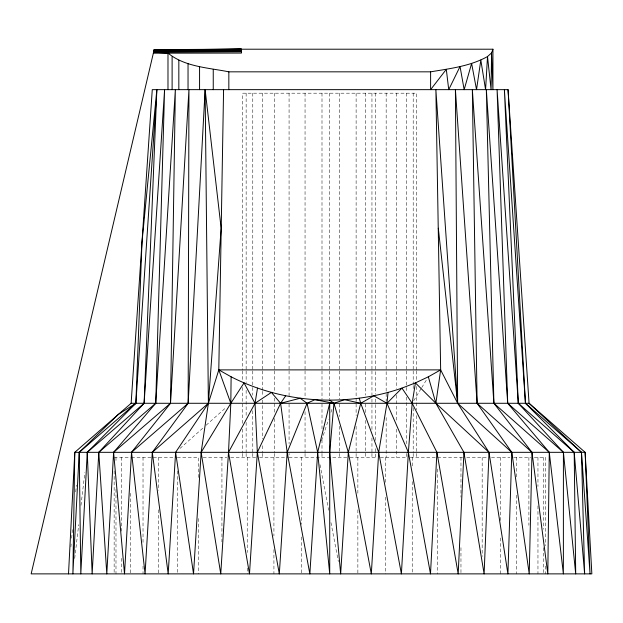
<?xml version="1.0" encoding="UTF-8"?>
<svg xmlns="http://www.w3.org/2000/svg" width="623" height="623" viewBox="0 0 623 623"><rect width="100%" height="100%" fill="white"/><g stroke="black" fill="none" stroke-linecap="round" stroke-linejoin="round"><path stroke-width="0.47" stroke-dasharray="3.12 2.34" d="M70.897 546.862L71.147 543.972M71.661 538.186L72.424 529.503M75.741 491.874L76.341 485.122M74.705 558.442L78.7 524.675M80.982 505.385L84.868 472.584M321.585 440.516L328.516 419.629M330.93 412.364L332.433 407.824M413.688 400.799L421.265 388.386M421.771 387.561L426.817 379.29M179.969 448.451L203.215 427.806M206.12 425.221L226.453 407.154M114.141 457.344L130.557 457.344M131.515 457.344L176.356 457.344M177.282 457.344L198.488 457.344L198.488 479.679M203.176 457.344L226.795 457.344M230.689 457.344L255.812 457.344M259.526 457.344L288.114 457.344M346.738 457.344L289.072 457.344L289.072 453.458M350.103 457.344L376.938 457.344M380.388 457.344L406.5 457.344M410.316 457.344L462.889 457.344M466.744 457.344L487.739 457.344M491.461 457.344L509.972 457.344M513.656 457.344L530.71 457.344M534.332 457.344L545.304 457.344L545.304 545.717M320.004 464.672L328.625 510.253M330.961 522.596L338.328 561.533M545.304 566.105L545.304 573.876M543.458 457.344L543.458 529.207M543.458 547.656L543.458 573.876M537.961 457.344L537.961 486.477M537.961 505.899L537.961 573.876M528.896 457.344L528.896 525.321M516.428 457.344L516.428 477.74M516.428 495.215L516.428 573.876M500.76 457.344L500.76 522.409M500.76 537.945L500.76 573.876M482.163 457.344L482.163 556.394M460.965 457.344L460.965 497.162M460.965 547.656L460.965 573.876M437.517 469.002L437.517 573.876M416.686 369.945L416.686 93.185L242.752 93.185L242.752 369.945M416.686 370.919L416.686 380.63M416.686 386.455L416.686 409.763M416.686 415.588L416.686 452.493M416.686 453.458L416.686 457.344M413.197 93.185L413.197 369.945M413.197 370.919L413.197 384.516M413.197 385.489L413.197 389.367M413.197 407.824L413.197 452.493M413.197 453.458L413.197 457.344M412.224 457.344L412.224 467.055M412.224 481.626L412.224 573.876M406.367 93.185L406.367 369.945M406.367 370.919L406.367 386.455M406.367 387.428L406.367 392.28M406.367 397.139L406.367 443.747M406.367 453.458L406.367 457.344M396.462 93.185L396.462 388.402M396.462 395.2L396.462 422.386M396.462 429.185L396.462 457.344M386.159 93.185L386.159 401.025M386.159 417.535L386.159 457.344M385.52 457.344L385.52 483.565M385.52 497.162L385.52 573.876M375.661 93.185L375.661 394.227M375.661 399.078L375.661 440.835M375.661 448.607L375.661 457.344M371.954 93.185L371.954 369.945M371.954 370.919L371.954 395.2M371.954 399.078L371.954 430.158M371.954 437.922L371.954 452.493M371.954 453.458L371.954 457.344M365.358 93.185L365.358 395.2M365.358 403.938L365.358 412.675M365.358 420.447L365.358 457.344M357.867 457.344L357.867 495.215M357.867 509.785L357.867 573.876M356.115 93.185L356.115 369.945M356.115 370.919L356.115 402.964M356.115 403.938L356.115 415.588M356.115 426.272L356.115 452.493M356.115 453.458L356.115 457.344M339.239 93.185L339.239 369.945M339.239 370.919L339.239 399.078M339.239 403.938L339.239 416.561M339.239 426.272L339.239 452.493M339.239 453.458L339.239 457.344M329.723 93.185L329.723 369.945M329.723 370.919L329.723 399.078M321.998 93.185L321.998 369.945M321.998 370.919L321.998 399.078M321.998 403.938L321.998 429.185M321.998 439.869L321.998 452.493M321.998 453.458L321.998 457.344M305.052 93.185L305.052 369.945M305.052 370.919L305.052 397.139M305.052 411.702L305.052 452.493M305.052 453.458L305.052 457.344M301.587 457.344L301.587 524.348M301.587 536.971L301.587 573.876M289.072 93.185L289.072 369.945M289.072 370.919L289.072 397.139M289.072 403.938L289.072 443.747M274.673 93.185L274.673 369.945M274.673 370.919L274.673 391.314M274.673 398.113L274.673 412.675M274.673 418.5L274.673 452.493M274.673 453.458L274.673 457.344M273.925 457.344L273.925 536.006M273.925 549.603L273.925 573.876M262.415 93.185L262.415 369.945M262.415 370.919L262.415 390.341M262.415 391.314L262.415 396.166M262.415 400.052L262.415 438.896M262.415 445.694L262.415 452.493M262.415 453.458L262.415 457.344M252.782 93.185L252.782 369.945M252.782 370.919L252.782 386.455M252.782 387.428L252.782 395.2M252.782 410.736L252.782 452.493M252.782 453.458L252.782 457.344M247.222 457.344L247.222 552.515M247.222 568.051L247.222 573.876M246.14 93.185L246.14 369.945M246.14 370.919L246.14 382.569M246.14 390.341L246.14 415.588M246.14 422.386L246.14 452.493M246.14 453.458L246.14 457.344M242.752 370.919L242.752 380.63M242.752 387.428L242.752 423.36M242.752 429.185L242.752 452.493M242.752 453.458L242.752 457.344M221.936 457.344L221.936 541.831M198.488 518.523L198.488 573.876M177.282 470.941L177.282 573.876M158.694 457.344L158.694 490.363M158.694 509.785L158.694 573.876M143.025 457.344L143.025 543.77M143.025 566.105L143.025 573.876M130.557 493.276L130.557 573.876M121.493 457.344L121.493 531.146M121.493 558.34L121.493 573.876M115.987 457.344L115.987 461.23M115.987 489.39L115.987 573.876M114.141 470.941L114.141 573.876"/><path stroke-width="0.93" d="M153.351 53.181L241.451 53.064L241.451 49.124L154.177 49.676L31.15 573.876L591.85 573.876L585.137 452.321L529.067 403.283L131.134 403.283L74.791 452.321L72.883 573.876L79.23 452.321L135.869 403.283L141.997 242.059L156.848 89.65L135.869 403.283L87.267 452.321L92.157 573.876L98.777 452.321L155.734 403.283L164.589 89.65L144.115 403.283L98.777 452.321L106.798 573.876L113.604 452.321L170.507 403.283L175.351 89.65L155.734 403.283L113.604 452.321L124.522 573.876L131.531 452.321L188.162 403.283L188.948 89.65L170.507 403.283L131.531 452.321L145.073 573.876L152.3 452.321L188.162 403.283L205.123 89.65L221.149 228.228L208.386 403.283L201.143 452.321L220.752 573.876L228.509 452.321L230.814 403.283L231.117 376.806L218.798 369.883L223.579 89.65M156.848 89.65L144.115 403.283L87.267 452.321L80.803 573.876L79.23 452.321L118.308 414.427L135.869 403.283M131.134 403.283L152.269 89.65L508.057 89.65L529.067 403.283L581.477 452.321L584.631 573.876L574.196 452.321L518.289 403.283L504.373 89.65L525.446 403.283L574.196 452.321L575.699 573.876L563.418 452.321L507.706 403.283L497.084 89.65L518.289 403.283L563.418 452.321L563.371 573.876L549.276 452.321L493.899 403.283L486.329 89.65L507.706 403.283L549.276 452.321L547.812 573.876L531.995 452.321L477.109 403.283L472.343 89.65L493.899 403.283L531.995 452.321L529.239 573.876L511.81 452.321L457.648 403.283L455.405 89.65L477.109 403.283L511.81 452.321L507.909 573.876L489.008 452.321L457.648 403.283L435.874 89.65L440.656 369.883L428.336 376.806L435.874 403.283L463.925 452.321L458.193 573.876L436.918 452.321L412.169 403.283L401.952 388.106C346.536 407.24 283.418 403.533 231.117 376.806M68.514 573.876L74.791 452.321L585.137 452.321L590.036 573.876L581.477 452.321L525.446 403.283L508.057 89.65M436.918 452.321L430.493 573.876L408.369 452.321L386.976 403.283L388.043 392.42M205.123 89.65L208.386 403.283L175.616 452.321L168.187 573.876L152.3 452.321L208.386 403.283L218.798 369.883L440.656 369.883L457.648 403.283L438.304 228.228M329.723 400.184L333.944 403.283L329.723 452.321L340.656 573.876L348.312 452.321L360.74 403.283L359.253 398.229M463.925 452.321L484.118 573.876L489.008 452.321L435.874 403.283L440.656 369.883M333.944 403.283L348.312 452.321L371.316 573.876L378.691 452.321L386.976 403.283L373.784 395.8L360.74 403.283L344.535 399.693L333.944 403.283L314.919 399.693L307.069 403.283L287.195 452.321L279.314 573.876L257.338 452.321L280.607 403.283L300.2 398.229L307.069 403.283L317.668 452.321L329.723 573.876L329.723 403.283L317.668 452.321L309.849 573.876L287.195 452.321L280.607 403.283L271.402 392.42L255.033 403.283L228.509 452.321L249.48 573.876L257.338 452.321L255.033 403.283L257.501 388.106M492.933 49.209L491.57 52.916L491.08 89.65L487.513 56.561L491.57 52.916L492.933 89.65L492.933 49.209L241.451 49.209L154.146 49.793L177.446 49.575M255.033 403.283L244.045 382.896L230.814 403.283L201.143 452.321L193.527 573.876L175.616 452.321M280.607 403.283L285.669 395.8M386.976 403.283L401.952 388.106L415.409 382.896L428.336 376.806M430.61 71.832C449.915 68.585 470.155 66.248 487.513 56.561L485.574 89.65L480.824 60.088L476.525 89.65L471.619 63.429L464.158 89.65L460.047 66.529L448.731 89.65L446.302 69.348L430.61 89.65L430.61 71.832L228.836 71.832C208.331 67.689 184.751 66.941 167.984 53.064L153.57 52.27L241.451 51.717M164.721 50.144L178.318 49.996M221.056 49.536L241.451 49.31L189.088 49.529M154.068 50.144L241.451 49.591M153.936 50.704L241.451 50.144M153.764 51.429L241.451 50.868M154.138 49.824L177.423 49.692M204.585 49.529L241.451 49.31M435.874 403.283L415.409 382.896L412.169 403.283L408.369 452.321L401.399 573.876L378.691 452.321L360.74 403.283M218.798 369.883L230.814 403.283M228.836 71.832L228.836 89.65M213.245 69.363L213.245 89.65M199.57 66.568L199.57 89.65M188.037 63.491L188.037 89.65M178.832 60.174L178.832 89.65M172.112 56.677L172.112 89.65M167.984 53.064L167.984 89.65"/></g></svg>
